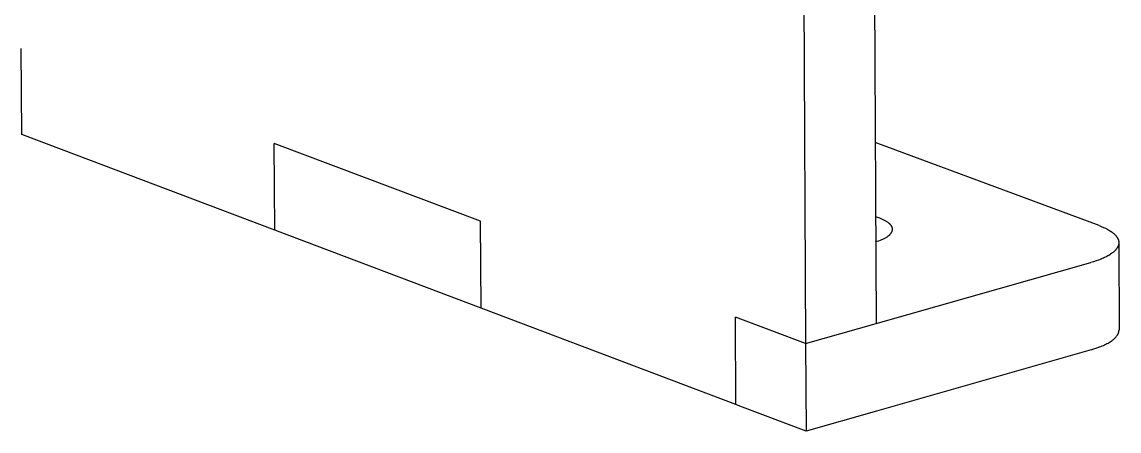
# Model space of a CAD drawing. Header units: millimetres. Extents: x -644 to 2279, y -276 to 1766.
# Drawn here: x 532.1 to 593.4, y 35.7 to 58.6 of the extents above; entities that cross this region are included whole.
import ezdxf

# ---------------------------------------------------------------- set-up
doc = ezdxf.new("R2010")
doc.units = ezdxf.units.MM
doc.header["$MEASUREMENT"] = 0
doc.layers.add('Utwórz2D linie widoczne', color=7, linetype='Continuous', true_color=0x000000)

msp = doc.modelspace()

# ---------------------------------------------------------------- linework, layer by layer
at = {"layer": 'Utwórz2D linie widoczne'}
for p, q in [((579.724, 73.931), (579.863, 41.739)), ((575.776, 72.853), (575.931, 40.624)), ((532.147, 52.304), (532.098, 57.118)), ((546.272, 46.959), (532.147, 52.304)), ((546.272, 46.959), (546.231, 51.8)), ((557.77, 47.458), (546.231, 51.8)), ((592.324, 47.216), (579.819, 51.852)), ((557.804, 42.595), (557.77, 47.458)), ((579.897, 47.681), (579.837, 47.699)), ((579.957, 47.662), (579.897, 47.681)), ((580.016, 47.642), (579.957, 47.662)), ((580.075, 47.621), (580.016, 47.642)), ((580.156, 47.589), (580.075, 47.621)), ((580.234, 47.556), (580.156, 47.589)), ((580.272, 47.539), (580.234, 47.556)), ((580.308, 47.521), (580.272, 47.539)), ((580.344, 47.503), (580.308, 47.521)), ((580.379, 47.485), (580.344, 47.503)), ((580.412, 47.466), (580.379, 47.485)), ((580.445, 47.447), (580.412, 47.466)), ((580.476, 47.427), (580.445, 47.447)), ((580.506, 47.407), (580.476, 47.427)), ((580.535, 47.387), (580.506, 47.407)), ((580.562, 47.366), (580.535, 47.387)), ((580.588, 47.345), (580.562, 47.366)), ((580.601, 47.334), (580.588, 47.345)), ((580.613, 47.324), (580.601, 47.334)), ((580.625, 47.313), (580.613, 47.324)), ((580.636, 47.302), (580.625, 47.313)), ((580.647, 47.291), (580.636, 47.302)), ((580.658, 47.28), (580.647, 47.291)), ((580.668, 47.269), (580.658, 47.28)), ((580.678, 47.258), (580.668, 47.269)), ((580.687, 47.247), (580.678, 47.258)), ((580.696, 47.236), (580.687, 47.247)), ((580.704, 47.224), (580.696, 47.236)), ((580.713, 47.213), (580.704, 47.224)), ((580.72, 47.201), (580.713, 47.213)), ((580.728, 47.19), (580.72, 47.201)), ((592.324, 47.216), (592.452, 47.166)), ((557.804, 42.595), (546.272, 46.959)), ((580.457, 46.566), (580.489, 46.587)), ((580.489, 46.587), (580.52, 46.608)), ((580.52, 46.608), (580.549, 46.63)), ((580.549, 46.63), (580.576, 46.651)), ((580.576, 46.651), (580.589, 46.662)), ((580.589, 46.662), (580.602, 46.673)), ((580.602, 46.673), (580.615, 46.684)), ((580.615, 46.684), (580.627, 46.696)), ((580.627, 46.696), (580.638, 46.707)), ((580.638, 46.707), (580.649, 46.718)), ((580.649, 46.718), (580.66, 46.73)), ((580.66, 46.73), (580.67, 46.741)), ((580.67, 46.741), (580.68, 46.753)), ((580.68, 46.753), (580.69, 46.764)), ((580.69, 46.764), (580.699, 46.776)), ((580.699, 46.776), (580.707, 46.787)), ((580.707, 46.787), (580.716, 46.799)), ((580.716, 46.799), (580.723, 46.811)), ((580.723, 46.811), (580.731, 46.822)), ((580.735, 47.178), (580.728, 47.19)), ((580.731, 46.822), (580.737, 46.834)), ((580.741, 47.167), (580.735, 47.178)), ((580.737, 46.834), (580.744, 46.846)), ((580.747, 47.155), (580.741, 47.167)), ((580.744, 46.846), (580.75, 46.858)), ((580.753, 47.144), (580.747, 47.155)), ((580.75, 46.858), (580.755, 46.87)), ((580.758, 47.132), (580.753, 47.144)), ((580.755, 46.87), (580.76, 46.882)), ((580.762, 47.12), (580.758, 47.132)), ((580.76, 46.882), (580.765, 46.894)), ((580.767, 47.108), (580.762, 47.12)), ((580.765, 46.894), (580.767, 46.899)), ((580.769, 47.102), (580.767, 47.108)), ((580.767, 46.899), (580.769, 46.905)), ((580.771, 47.097), (580.769, 47.102)), ((580.769, 46.905), (580.77, 46.911)), ((580.77, 46.911), (580.772, 46.917)), ((580.772, 47.091), (580.771, 47.097)), ((580.774, 47.085), (580.772, 47.091)), ((580.772, 46.917), (580.774, 46.923)), ((580.775, 47.079), (580.774, 47.085)), ((580.774, 46.923), (580.775, 46.929)), ((580.777, 47.073), (580.775, 47.079)), ((580.775, 46.929), (580.777, 46.935)), ((580.778, 47.067), (580.777, 47.073)), ((580.777, 46.935), (580.778, 46.941)), ((580.779, 47.061), (580.778, 47.067)), ((580.778, 46.941), (580.779, 46.947)), ((580.78, 47.055), (580.779, 47.061)), ((580.779, 46.947), (580.78, 46.953)), ((580.781, 47.049), (580.78, 47.055)), ((580.78, 46.953), (580.781, 46.959)), ((580.782, 47.043), (580.781, 47.049)), ((580.781, 46.959), (580.782, 46.965)), ((580.783, 47.037), (580.782, 47.043)), ((580.782, 46.965), (580.783, 46.971)), ((580.783, 47.031), (580.783, 47.037)), ((580.784, 47.025), (580.783, 47.031)), ((580.783, 46.977), (580.784, 46.983)), ((580.783, 46.971), (580.783, 46.977)), ((580.784, 47.019), (580.784, 47.025)), ((580.784, 47.013), (580.784, 47.019)), ((580.784, 47.007), (580.784, 47.013)), ((580.784, 47.001), (580.784, 47.007)), ((580.784, 46.995), (580.784, 47.001)), ((580.784, 46.989), (580.784, 46.995)), ((580.784, 46.983), (580.784, 46.989)), ((592.452, 47.166), (592.576, 47.113)), ((592.576, 47.113), (592.636, 47.086)), ((592.636, 47.086), (592.694, 47.058)), ((592.694, 47.058), (592.751, 47.029)), ((592.751, 47.029), (592.806, 47)), ((592.806, 47), (592.859, 46.97)), ((592.859, 46.97), (592.91, 46.939)), ((592.91, 46.939), (592.96, 46.908)), ((592.96, 46.908), (593.007, 46.876)), ((593.007, 46.876), (593.052, 46.844)), ((593.052, 46.844), (593.095, 46.811)), ((593.095, 46.811), (593.116, 46.794)), ((593.116, 46.794), (593.136, 46.777)), ((593.136, 46.777), (593.156, 46.76)), ((593.156, 46.76), (593.174, 46.743)), ((593.174, 46.743), (593.193, 46.726)), ((593.193, 46.726), (593.21, 46.709)), ((593.21, 46.709), (593.227, 46.691)), ((593.227, 46.691), (593.244, 46.674)), ((593.244, 46.674), (593.26, 46.656)), ((593.26, 46.656), (593.275, 46.638)), ((593.275, 46.638), (593.289, 46.621)), ((593.289, 46.621), (593.303, 46.603)), ((593.303, 46.603), (593.316, 46.585)), ((579.844, 46.302), (579.937, 46.331)), ((579.937, 46.331), (580.027, 46.363)), ((580.027, 46.363), (580.114, 46.396)), ((580.114, 46.396), (580.198, 46.431)), ((580.198, 46.431), (580.239, 46.449)), ((580.239, 46.449), (580.278, 46.468)), ((580.278, 46.468), (580.316, 46.487)), ((580.316, 46.487), (580.353, 46.506)), ((580.353, 46.506), (580.389, 46.526)), ((580.389, 46.526), (580.424, 46.546)), ((580.424, 46.546), (580.457, 46.566)), ((593.316, 46.585), (593.328, 46.566)), ((593.328, 46.566), (593.34, 46.548)), ((593.35, 45.985), (593.339, 45.966)), ((593.34, 46.548), (593.351, 46.53)), ((593.36, 46.003), (593.35, 45.985)), ((593.351, 46.53), (593.361, 46.512)), ((593.37, 46.022), (593.36, 46.003)), ((593.361, 46.512), (593.371, 46.493)), ((593.379, 46.041), (593.37, 46.022)), ((593.371, 46.493), (593.38, 46.475)), ((593.388, 46.06), (593.379, 46.041)), ((593.38, 46.475), (593.388, 46.456)), ((593.388, 46.456), (593.396, 46.437)), ((593.395, 46.078), (593.388, 46.06)), ((593.399, 46.088), (593.395, 46.078)), ((593.396, 46.437), (593.399, 46.428)), ((593.399, 46.428), (593.402, 46.419)), ((593.402, 46.097), (593.399, 46.088)), ((593.402, 46.419), (593.405, 46.409)), ((593.405, 46.107), (593.402, 46.097)), ((593.405, 46.409), (593.408, 46.4)), ((593.408, 46.116), (593.405, 46.107)), ((593.408, 46.4), (593.411, 46.391)), ((593.411, 46.126), (593.408, 46.116)), ((593.411, 46.391), (593.414, 46.381)), ((593.413, 46.135), (593.411, 46.126)), ((593.416, 46.145), (593.413, 46.135)), ((593.414, 46.381), (593.416, 46.372)), ((593.416, 46.372), (593.418, 46.362)), ((593.418, 46.154), (593.416, 46.145)), ((593.418, 46.362), (593.42, 46.353)), ((593.42, 46.164), (593.418, 46.154)), ((593.42, 46.353), (593.422, 46.344)), ((593.422, 46.173), (593.42, 46.164)), ((593.422, 46.344), (593.423, 46.334)), ((593.423, 46.183), (593.422, 46.173)), ((593.423, 46.334), (593.425, 46.325)), ((593.425, 46.192), (593.423, 46.183)), ((593.425, 46.325), (593.426, 46.315)), ((593.426, 46.202), (593.425, 46.192)), ((593.426, 46.315), (593.427, 46.306)), ((593.427, 46.211), (593.426, 46.202)), ((593.427, 46.306), (593.428, 46.296)), ((593.428, 46.22), (593.427, 46.211)), ((593.428, 46.296), (593.429, 46.287)), ((593.429, 46.23), (593.428, 46.22)), ((593.429, 46.287), (593.429, 46.277)), ((593.429, 46.277), (593.429, 46.268)), ((593.429, 46.268), (593.429, 46.258)), ((593.429, 46.258), (593.429, 46.249)), ((593.429, 46.249), (593.429, 46.239)), ((593.429, 46.239), (593.429, 46.23)), ((593.43, 46.23), (593.443, 41.391)), ((592.505, 45.367), (592.439, 45.339)), ((592.569, 45.395), (592.505, 45.367)), ((592.632, 45.424), (592.569, 45.395)), ((592.693, 45.454), (592.632, 45.424)), ((592.752, 45.484), (592.693, 45.454)), ((592.809, 45.516), (592.752, 45.484)), ((592.865, 45.547), (592.809, 45.516)), ((592.918, 45.579), (592.865, 45.547)), ((592.968, 45.612), (592.918, 45.579)), ((593.017, 45.645), (592.968, 45.612)), ((593.063, 45.679), (593.017, 45.645)), ((593.107, 45.714), (593.063, 45.679)), ((593.128, 45.731), (593.107, 45.714)), ((593.148, 45.749), (593.128, 45.731)), ((593.168, 45.766), (593.148, 45.749)), ((593.187, 45.784), (593.168, 45.766)), ((593.205, 45.802), (593.187, 45.784)), ((593.223, 45.82), (593.205, 45.802)), ((593.24, 45.838), (593.223, 45.82)), ((593.256, 45.856), (593.24, 45.838)), ((593.271, 45.874), (593.256, 45.856)), ((593.286, 45.892), (593.271, 45.874)), ((593.3, 45.91), (593.286, 45.892)), ((593.314, 45.929), (593.3, 45.91)), ((593.327, 45.947), (593.314, 45.929)), ((593.339, 45.966), (593.327, 45.947)), ((579.863, 41.739), (591.864, 45.144)), ((592.014, 45.188), (591.864, 45.144)), ((592.16, 45.236), (592.014, 45.188)), ((592.302, 45.286), (592.16, 45.236)), ((592.439, 45.339), (592.302, 45.286)), ((572.036, 37.209), (557.804, 42.595)), ((572.036, 37.209), (572.01, 42.099)), ((575.931, 40.624), (572.01, 42.099)), ((575.931, 40.624), (579.863, 41.739)), ((593.329, 41.061), (593.343, 41.082)), ((593.343, 41.082), (593.356, 41.102)), ((593.356, 41.102), (593.368, 41.122)), ((593.368, 41.122), (593.379, 41.143)), ((593.379, 41.143), (593.384, 41.153)), ((593.384, 41.153), (593.389, 41.163)), ((593.389, 41.163), (593.394, 41.174)), ((593.394, 41.174), (593.398, 41.184)), ((593.398, 41.184), (593.403, 41.194)), ((593.403, 41.194), (593.407, 41.204)), ((593.407, 41.204), (593.411, 41.215)), ((593.411, 41.215), (593.414, 41.225)), ((593.414, 41.225), (593.418, 41.235)), ((593.418, 41.235), (593.421, 41.246)), ((593.421, 41.246), (593.424, 41.256)), ((593.424, 41.256), (593.427, 41.266)), ((593.427, 41.266), (593.429, 41.277)), ((593.429, 41.277), (593.432, 41.287)), ((593.432, 41.287), (593.434, 41.297)), ((593.434, 41.297), (593.436, 41.308)), ((593.436, 41.308), (593.437, 41.318)), ((593.437, 41.318), (593.439, 41.329)), ((593.439, 41.329), (593.44, 41.339)), ((593.44, 41.339), (593.441, 41.349)), ((593.441, 41.349), (593.442, 41.36)), ((593.442, 41.38), (593.443, 41.391)), ((593.442, 41.37), (593.442, 41.38)), ((593.442, 41.36), (593.442, 41.37)), ((575.931, 40.624), (575.955, 35.726)), ((592.426, 40.455), (592.498, 40.485)), ((592.498, 40.485), (592.569, 40.516)), ((592.569, 40.516), (592.638, 40.547)), ((592.638, 40.547), (592.704, 40.58)), ((592.704, 40.58), (592.768, 40.613)), ((592.768, 40.613), (592.83, 40.647)), ((592.83, 40.647), (592.89, 40.681)), ((592.89, 40.681), (592.947, 40.717)), ((592.947, 40.717), (593.001, 40.753)), ((593.001, 40.753), (593.053, 40.79)), ((593.053, 40.79), (593.078, 40.808)), ((593.078, 40.808), (593.102, 40.827)), ((593.102, 40.827), (593.125, 40.846)), ((593.125, 40.846), (593.148, 40.865)), ((593.148, 40.865), (593.169, 40.884)), ((593.169, 40.884), (593.19, 40.903)), ((593.19, 40.903), (593.211, 40.923)), ((593.211, 40.923), (593.23, 40.942)), ((593.23, 40.942), (593.249, 40.962)), ((593.249, 40.962), (593.266, 40.981)), ((593.266, 40.981), (593.283, 41.001)), ((593.283, 41.001), (593.3, 41.021)), ((593.3, 41.021), (593.315, 41.041)), ((593.315, 41.041), (593.329, 41.061)), ((591.878, 40.269), (579.885, 36.847)), ((591.878, 40.269), (592.041, 40.318)), ((592.041, 40.318), (592.199, 40.37)), ((592.199, 40.37), (592.352, 40.426)), ((592.352, 40.426), (592.426, 40.455)), ((572.258, 37.125), (572.036, 37.209)), ((575.955, 35.726), (572.258, 37.125)), ((579.885, 36.847), (575.955, 35.726))]:
    msp.add_line(p, q, dxfattribs=at)

doc.saveas('drawing.dxf')
